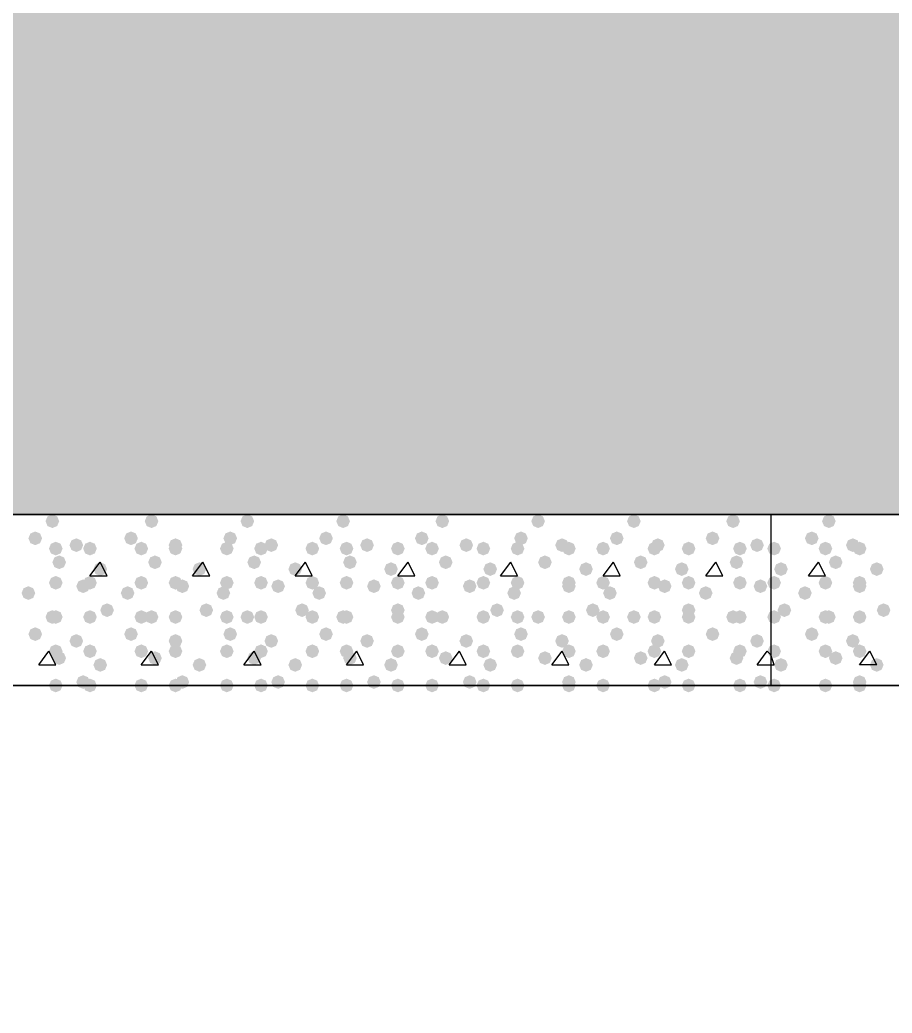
# Model space of a CAD drawing. Header units: millimetres. Extents: x 0 to 420, y 0 to 297.
# Drawn here: x 79.57 to 90.36, y 144.07 to 156.36 of the extents above; entities that cross this region are included whole.
import ezdxf

# ---------------------------------------------------------------- set-up
doc = ezdxf.new("R2010")
doc.units = ezdxf.units.MM
doc.layers.get('0').update_dxf_attribs({"linetype": 'CONTINUOUS'})

msp = doc.modelspace()

# ---------------------------------------------------------------- hatches: boundary and pattern name
at = {"true_color": 0x000008}
h = msp.add_hatch(color=0, dxfattribs=at)
h.paths.add_polyline_path([(379.518333, 162.263667), (33.401, 162.263667), (379.518333, 150.241)], flags=0)
h.paths.add_polyline_path([(33.401, 162.263667), (379.518333, 150.241), (33.401, 150.241)], flags=0)
for points in [[(80.052333, 150.156333), (80.027463, 150.096537), (79.967667, 150.071667), (79.907871, 150.096537), (79.883, 150.156333), (79.907871, 150.216129), (79.967667, 150.241), (80.027462, 150.216129)], [(81.28, 150.156333), (81.255129, 150.096537), (81.195333, 150.071667), (81.135538, 150.096537), (81.110667, 150.156333), (81.135537, 150.216129), (81.195333, 150.241), (81.255129, 150.216129)], [(82.465333, 150.156333), (82.440463, 150.096537), (82.380667, 150.071667), (82.320871, 150.096537), (82.296, 150.156333), (82.320871, 150.216129), (82.380667, 150.241), (82.440462, 150.216129)], [(83.650667, 150.156333), (83.625796, 150.096537), (83.566, 150.071667), (83.506204, 150.096537), (83.481333, 150.156333), (83.506204, 150.216129), (83.566, 150.241), (83.625796, 150.216129)], [(84.878333, 150.156333), (84.853463, 150.096537), (84.793667, 150.071667), (84.733871, 150.096537), (84.709, 150.156333), (84.733871, 150.216129), (84.793667, 150.241), (84.853462, 150.216129)], [(86.063667, 150.156333), (86.038796, 150.096537), (85.979, 150.071667), (85.919204, 150.096537), (85.894333, 150.156333), (85.919204, 150.216129), (85.979, 150.241), (86.038796, 150.216129)], [(87.249, 150.156333), (87.224129, 150.096537), (87.164333, 150.071667), (87.104538, 150.096537), (87.079667, 150.156333), (87.104537, 150.216129), (87.164333, 150.241), (87.224129, 150.216129)], [(88.476667, 150.156333), (88.451796, 150.096537), (88.392, 150.071667), (88.332204, 150.096537), (88.307333, 150.156333), (88.332204, 150.216129), (88.392, 150.241), (88.451796, 150.216129)], [(79.840667, 149.944667), (79.815796, 149.884871), (79.756, 149.86), (79.696204, 149.884871), (79.671333, 149.944667), (79.696204, 150.004462), (79.756, 150.029333), (79.815796, 150.004463)], [(81.026, 149.944667), (81.001129, 149.884871), (80.941333, 149.86), (80.881537, 149.884871), (80.856667, 149.944667), (80.881537, 150.004462), (80.941333, 150.029333), (81.001129, 150.004463)], [(82.253667, 149.944667), (82.228796, 149.884871), (82.169, 149.86), (82.109204, 149.884871), (82.084333, 149.944667), (82.109204, 150.004462), (82.169, 150.029333), (82.228796, 150.004463)], [(83.439, 149.944667), (83.414129, 149.884871), (83.354333, 149.86), (83.294538, 149.884871), (83.269667, 149.944667), (83.294537, 150.004462), (83.354333, 150.029333), (83.414129, 150.004463)], [(84.624333, 149.944667), (84.599462, 149.884871), (84.539667, 149.86), (84.479871, 149.884871), (84.455, 149.944667), (84.479871, 150.004462), (84.539667, 150.029333), (84.599462, 150.004463)], [(85.852, 149.944667), (85.827129, 149.884871), (85.767333, 149.86), (85.707538, 149.884871), (85.682667, 149.944667), (85.707537, 150.004462), (85.767333, 150.029333), (85.827129, 150.004463)], [(87.037333, 149.944667), (87.012463, 149.884871), (86.952667, 149.86), (86.892871, 149.884871), (86.868, 149.944667), (86.892871, 150.004462), (86.952667, 150.029333), (87.012462, 150.004463)], [(88.222667, 149.944667), (88.197796, 149.884871), (88.138, 149.86), (88.078204, 149.884871), (88.053333, 149.944667), (88.078204, 150.004462), (88.138, 150.029333), (88.197796, 150.004463)], [(80.348667, 149.86), (80.323796, 149.800204), (80.264, 149.775333), (80.204204, 149.800204), (80.179333, 149.86), (80.204204, 149.919796), (80.264, 149.944667), (80.323796, 149.919796)], [(81.576333, 149.86), (81.551463, 149.800204), (81.491667, 149.775333), (81.431871, 149.800204), (81.407, 149.86), (81.431871, 149.919796), (81.491667, 149.944667), (81.551462, 149.919796)], [(82.761667, 149.86), (82.736796, 149.800204), (82.677, 149.775333), (82.617204, 149.800204), (82.592333, 149.86), (82.617204, 149.919796), (82.677, 149.944667), (82.736796, 149.919796)], [(83.947, 149.86), (83.922129, 149.800204), (83.862333, 149.775333), (83.802538, 149.800204), (83.777667, 149.86), (83.802537, 149.919796), (83.862333, 149.944667), (83.922129, 149.919796)], [(85.174667, 149.86), (85.149796, 149.800204), (85.09, 149.775333), (85.030204, 149.800204), (85.005333, 149.86), (85.030204, 149.919796), (85.09, 149.944667), (85.149796, 149.919796)], [(86.36, 149.86), (86.335129, 149.800204), (86.275333, 149.775333), (86.215538, 149.800204), (86.190667, 149.86), (86.215537, 149.919796), (86.275333, 149.944667), (86.335129, 149.919796)], [(87.545333, 149.86), (87.520463, 149.800204), (87.460667, 149.775333), (87.400871, 149.800204), (87.376, 149.86), (87.400871, 149.919796), (87.460667, 149.944667), (87.520462, 149.919796)], [(88.773, 149.86), (88.748129, 149.800204), (88.688333, 149.775333), (88.628537, 149.800204), (88.603667, 149.86), (88.628537, 149.919796), (88.688333, 149.944667), (88.748129, 149.919796)], [(80.094667, 149.817667), (80.069796, 149.757871), (80.01, 149.733), (79.950204, 149.757871), (79.925333, 149.817667), (79.950204, 149.877462), (80.01, 149.902333), (80.069796, 149.877463)], [(80.518, 149.817667), (80.493129, 149.757871), (80.433333, 149.733), (80.373537, 149.757871), (80.348667, 149.817667), (80.373537, 149.877462), (80.433333, 149.902333), (80.493129, 149.877463)], [(81.153, 149.817667), (81.128129, 149.757871), (81.068333, 149.733), (81.008537, 149.757871), (80.983667, 149.817667), (81.008537, 149.877462), (81.068333, 149.902333), (81.128129, 149.877463)], [(81.576333, 149.817667), (81.551463, 149.757871), (81.491667, 149.733), (81.431871, 149.757871), (81.407, 149.817667), (81.431871, 149.877462), (81.491667, 149.902333), (81.551462, 149.877463)], [(82.211333, 149.817667), (82.186462, 149.757871), (82.126667, 149.733), (82.066871, 149.757871), (82.042, 149.817667), (82.066871, 149.877462), (82.126667, 149.902333), (82.186462, 149.877463)], [(82.634667, 149.817667), (82.609796, 149.757871), (82.55, 149.733), (82.490204, 149.757871), (82.465333, 149.817667), (82.490204, 149.877462), (82.55, 149.902333), (82.609796, 149.877463)], [(83.269667, 149.817667), (83.244796, 149.757871), (83.185, 149.733), (83.125204, 149.757871), (83.100333, 149.817667), (83.125204, 149.877462), (83.185, 149.902333), (83.244796, 149.877463)], [(83.693, 149.817667), (83.668129, 149.757871), (83.608333, 149.733), (83.548537, 149.757871), (83.523667, 149.817667), (83.548537, 149.877462), (83.608333, 149.902333), (83.668129, 149.877463)], [(84.328, 149.817667), (84.303129, 149.757871), (84.243333, 149.733), (84.183538, 149.757871), (84.158667, 149.817667), (84.183537, 149.877462), (84.243333, 149.902333), (84.303129, 149.877463)], [(84.751333, 149.817667), (84.726462, 149.757871), (84.666667, 149.733), (84.606871, 149.757871), (84.582, 149.817667), (84.606871, 149.877462), (84.666667, 149.902333), (84.726462, 149.877463)], [(85.386333, 149.817667), (85.361463, 149.757871), (85.301667, 149.733), (85.241871, 149.757871), (85.217, 149.817667), (85.241871, 149.877462), (85.301667, 149.902333), (85.361462, 149.877463)], [(85.809667, 149.817667), (85.784796, 149.757871), (85.725, 149.733), (85.665204, 149.757871), (85.640333, 149.817667), (85.665204, 149.877462), (85.725, 149.902333), (85.784796, 149.877463)], [(86.444667, 149.817667), (86.419796, 149.757871), (86.36, 149.733), (86.300204, 149.757871), (86.275333, 149.817667), (86.300204, 149.877462), (86.36, 149.902333), (86.419796, 149.877463)], [(86.868, 149.817667), (86.843129, 149.757871), (86.783333, 149.733), (86.723537, 149.757871), (86.698667, 149.817667), (86.723537, 149.877462), (86.783333, 149.902333), (86.843129, 149.877463)], [(87.503, 149.817667), (87.478129, 149.757871), (87.418333, 149.733), (87.358537, 149.757871), (87.333667, 149.817667), (87.358537, 149.877462), (87.418333, 149.902333), (87.478129, 149.877463)], [(87.926333, 149.817667), (87.901462, 149.757871), (87.841667, 149.733), (87.781871, 149.757871), (87.757, 149.817667), (87.781871, 149.877462), (87.841667, 149.902333), (87.901462, 149.877463)], [(88.561333, 149.817667), (88.536462, 149.757871), (88.476667, 149.733), (88.416871, 149.757871), (88.392, 149.817667), (88.416871, 149.877462), (88.476667, 149.902333), (88.536462, 149.877463)], [(80.137, 149.648333), (80.112129, 149.588537), (80.052333, 149.563667), (79.992538, 149.588537), (79.967667, 149.648333), (79.992537, 149.708129), (80.052333, 149.733), (80.112129, 149.708129)], [(81.322333, 149.648333), (81.297463, 149.588537), (81.237667, 149.563667), (81.177871, 149.588537), (81.153, 149.648333), (81.177871, 149.708129), (81.237667, 149.733), (81.297462, 149.708129)], [(82.55, 149.648333), (82.525129, 149.588537), (82.465333, 149.563667), (82.405538, 149.588537), (82.380667, 149.648333), (82.405537, 149.708129), (82.465333, 149.733), (82.525129, 149.708129)], [(83.735333, 149.648333), (83.710463, 149.588537), (83.650667, 149.563667), (83.590871, 149.588537), (83.566, 149.648333), (83.590871, 149.708129), (83.650667, 149.733), (83.710462, 149.708129)], [(84.920667, 149.648333), (84.895796, 149.588537), (84.836, 149.563667), (84.776204, 149.588537), (84.751333, 149.648333), (84.776204, 149.708129), (84.836, 149.733), (84.895796, 149.708129)], [(86.148333, 149.648333), (86.123463, 149.588537), (86.063667, 149.563667), (86.003871, 149.588537), (85.979, 149.648333), (86.003871, 149.708129), (86.063667, 149.733), (86.123462, 149.708129)], [(87.333667, 149.648333), (87.308796, 149.588537), (87.249, 149.563667), (87.189204, 149.588537), (87.164333, 149.648333), (87.189204, 149.708129), (87.249, 149.733), (87.308796, 149.708129)], [(88.519, 149.648333), (88.494129, 149.588537), (88.434333, 149.563667), (88.374538, 149.588537), (88.349667, 149.648333), (88.374537, 149.708129), (88.434333, 149.733), (88.494129, 149.708129)], [(80.645, 149.563667), (80.620129, 149.503871), (80.560333, 149.479), (80.500538, 149.503871), (80.475667, 149.563667), (80.500537, 149.623462), (80.560333, 149.648333), (80.620129, 149.623463)], [(81.872667, 149.563667), (81.847796, 149.503871), (81.788, 149.479), (81.728204, 149.503871), (81.703333, 149.563667), (81.728204, 149.623462), (81.788, 149.648333), (81.847796, 149.623463)], [(83.058, 149.563667), (83.033129, 149.503871), (82.973333, 149.479), (82.913537, 149.503871), (82.888667, 149.563667), (82.913537, 149.623462), (82.973333, 149.648333), (83.033129, 149.623463)], [(84.243333, 149.563667), (84.218463, 149.503871), (84.158667, 149.479), (84.098871, 149.503871), (84.074, 149.563667), (84.098871, 149.623462), (84.158667, 149.648333), (84.218462, 149.623463)], [(85.471, 149.563667), (85.446129, 149.503871), (85.386333, 149.479), (85.326537, 149.503871), (85.301667, 149.563667), (85.326537, 149.623462), (85.386333, 149.648333), (85.446129, 149.623463)], [(86.656333, 149.563667), (86.631462, 149.503871), (86.571667, 149.479), (86.511871, 149.503871), (86.487, 149.563667), (86.511871, 149.623462), (86.571667, 149.648333), (86.631462, 149.623463)], [(87.841667, 149.563667), (87.816796, 149.503871), (87.757, 149.479), (87.697204, 149.503871), (87.672333, 149.563667), (87.697204, 149.623462), (87.757, 149.648333), (87.816796, 149.623463)], [(80.094667, 149.394333), (80.069796, 149.334537), (80.01, 149.309667), (79.950204, 149.334537), (79.925333, 149.394333), (79.950204, 149.454129), (80.01, 149.479), (80.069796, 149.454129)], [(80.433333, 149.352), (80.408463, 149.292204), (80.348667, 149.267333), (80.288871, 149.292204), (80.264, 149.352), (80.288871, 149.411796), (80.348667, 149.436667), (80.408462, 149.411796)], [(80.518, 149.394333), (80.493129, 149.334537), (80.433333, 149.309667), (80.373537, 149.334537), (80.348667, 149.394333), (80.373537, 149.454129), (80.433333, 149.479), (80.493129, 149.454129)], [(81.153, 149.394333), (81.128129, 149.334537), (81.068333, 149.309667), (81.008537, 149.334537), (80.983667, 149.394333), (81.008537, 149.454129), (81.068333, 149.479), (81.128129, 149.454129)], [(81.576333, 149.394333), (81.551463, 149.334537), (81.491667, 149.309667), (81.431871, 149.334537), (81.407, 149.394333), (81.431871, 149.454129), (81.491667, 149.479), (81.551462, 149.454129)], [(81.661, 149.352), (81.636129, 149.292204), (81.576333, 149.267333), (81.516537, 149.292204), (81.491667, 149.352), (81.516537, 149.411796), (81.576333, 149.436667), (81.636129, 149.411796)], [(82.211333, 149.394333), (82.186462, 149.334537), (82.126667, 149.309667), (82.066871, 149.334537), (82.042, 149.394333), (82.066871, 149.454129), (82.126667, 149.479), (82.186462, 149.454129)], [(82.634667, 149.394333), (82.609796, 149.334537), (82.55, 149.309667), (82.490204, 149.334537), (82.465333, 149.394333), (82.490204, 149.454129), (82.55, 149.479), (82.609796, 149.454129)], [(82.846333, 149.352), (82.821462, 149.292204), (82.761667, 149.267333), (82.701871, 149.292204), (82.677, 149.352), (82.701871, 149.411796), (82.761667, 149.436667), (82.821462, 149.411796)], [(83.269667, 149.394333), (83.244796, 149.334537), (83.185, 149.309667), (83.125204, 149.334537), (83.100333, 149.394333), (83.125204, 149.454129), (83.185, 149.479), (83.244796, 149.454129)], [(83.693, 149.394333), (83.668129, 149.334537), (83.608333, 149.309667), (83.548537, 149.334537), (83.523667, 149.394333), (83.548537, 149.454129), (83.608333, 149.479), (83.668129, 149.454129)], [(84.031667, 149.352), (84.006796, 149.292204), (83.947, 149.267333), (83.887204, 149.292204), (83.862333, 149.352), (83.887204, 149.411796), (83.947, 149.436667), (84.006796, 149.411796)], [(84.328, 149.394333), (84.303129, 149.334537), (84.243333, 149.309667), (84.183538, 149.334537), (84.158667, 149.394333), (84.183537, 149.454129), (84.243333, 149.479), (84.303129, 149.454129)], [(84.751333, 149.394333), (84.726462, 149.334537), (84.666667, 149.309667), (84.606871, 149.334537), (84.582, 149.394333), (84.606871, 149.454129), (84.666667, 149.479), (84.726462, 149.454129)], [(85.217, 149.352), (85.192129, 149.292204), (85.132333, 149.267333), (85.072538, 149.292204), (85.047667, 149.352), (85.072537, 149.411796), (85.132333, 149.436667), (85.192129, 149.411796)], [(85.386333, 149.394333), (85.361463, 149.334537), (85.301667, 149.309667), (85.241871, 149.334537), (85.217, 149.394333), (85.241871, 149.454129), (85.301667, 149.479), (85.361462, 149.454129)], [(85.809667, 149.394333), (85.784796, 149.334537), (85.725, 149.309667), (85.665204, 149.334537), (85.640333, 149.394333), (85.665204, 149.454129), (85.725, 149.479), (85.784796, 149.454129)], [(86.444667, 149.394333), (86.419796, 149.334537), (86.36, 149.309667), (86.300204, 149.334537), (86.275333, 149.394333), (86.300204, 149.454129), (86.36, 149.479), (86.419796, 149.454129)], [(86.444667, 149.352), (86.419796, 149.292204), (86.36, 149.267333), (86.300204, 149.292204), (86.275333, 149.352), (86.300204, 149.411796), (86.36, 149.436667), (86.419796, 149.411796)], [(86.868, 149.394333), (86.843129, 149.334537), (86.783333, 149.309667), (86.723537, 149.334537), (86.698667, 149.394333), (86.723537, 149.454129), (86.783333, 149.479), (86.843129, 149.454129)], [(87.503, 149.394333), (87.478129, 149.334537), (87.418333, 149.309667), (87.358537, 149.334537), (87.333667, 149.394333), (87.358537, 149.454129), (87.418333, 149.479), (87.478129, 149.454129)], [(87.63, 149.352), (87.605129, 149.292204), (87.545333, 149.267333), (87.485538, 149.292204), (87.460667, 149.352), (87.485537, 149.411796), (87.545333, 149.436667), (87.605129, 149.411796)], [(87.926333, 149.394333), (87.901462, 149.334537), (87.841667, 149.309667), (87.781871, 149.334537), (87.757, 149.394333), (87.781871, 149.454129), (87.841667, 149.479), (87.901462, 149.454129)], [(88.561333, 149.394333), (88.536462, 149.334537), (88.476667, 149.309667), (88.416871, 149.334537), (88.392, 149.394333), (88.416871, 149.454129), (88.476667, 149.479), (88.536462, 149.454129)], [(88.815333, 149.352), (88.790463, 149.292204), (88.730667, 149.267333), (88.670871, 149.292204), (88.646, 149.352), (88.670871, 149.411796), (88.730667, 149.436667), (88.790462, 149.411796)], [(79.756, 149.267333), (79.731129, 149.207537), (79.671333, 149.182667), (79.611537, 149.207537), (79.586667, 149.267333), (79.611537, 149.327129), (79.671333, 149.352), (79.731129, 149.327129)], [(80.983667, 149.267333), (80.958796, 149.207537), (80.899, 149.182667), (80.839204, 149.207537), (80.814333, 149.267333), (80.839204, 149.327129), (80.899, 149.352), (80.958796, 149.327129)], [(82.169, 149.267333), (82.144129, 149.207537), (82.084333, 149.182667), (82.024538, 149.207537), (81.999667, 149.267333), (82.024537, 149.327129), (82.084333, 149.352), (82.144129, 149.327129)], [(83.354333, 149.267333), (83.329462, 149.207537), (83.269667, 149.182667), (83.209871, 149.207537), (83.185, 149.267333), (83.209871, 149.327129), (83.269667, 149.352), (83.329462, 149.327129)], [(84.582, 149.267333), (84.557129, 149.207537), (84.497333, 149.182667), (84.437538, 149.207537), (84.412667, 149.267333), (84.437537, 149.327129), (84.497333, 149.352), (84.557129, 149.327129)], [(85.767333, 149.267333), (85.742463, 149.207537), (85.682667, 149.182667), (85.622871, 149.207537), (85.598, 149.267333), (85.622871, 149.327129), (85.682667, 149.352), (85.742462, 149.327129)], [(86.952667, 149.267333), (86.927796, 149.207537), (86.868, 149.182667), (86.808204, 149.207537), (86.783333, 149.267333), (86.808204, 149.327129), (86.868, 149.352), (86.927796, 149.327129)], [(88.138, 149.267333), (88.113129, 149.207537), (88.053333, 149.182667), (87.993537, 149.207537), (87.968667, 149.267333), (87.993537, 149.327129), (88.053333, 149.352), (88.113129, 149.327129)], [(80.052333, 148.971), (80.027463, 148.911204), (79.967667, 148.886333), (79.907871, 148.911204), (79.883, 148.971), (79.907871, 149.030796), (79.967667, 149.055667), (80.027462, 149.030796)], [(80.094667, 148.971), (80.069796, 148.911204), (80.01, 148.886333), (79.950204, 148.911204), (79.925333, 148.971), (79.950204, 149.030796), (80.01, 149.055667), (80.069796, 149.030796)], [(80.518, 148.971), (80.493129, 148.911204), (80.433333, 148.886333), (80.373537, 148.911204), (80.348667, 148.971), (80.373537, 149.030796), (80.433333, 149.055667), (80.493129, 149.030796)], [(80.729667, 149.055667), (80.704796, 148.995871), (80.645, 148.971), (80.585204, 148.995871), (80.560333, 149.055667), (80.585204, 149.115462), (80.645, 149.140333), (80.704796, 149.115463)], [(81.153, 148.971), (81.128129, 148.911204), (81.068333, 148.886333), (81.008537, 148.911204), (80.983667, 148.971), (81.008537, 149.030796), (81.068333, 149.055667), (81.128129, 149.030796)], [(81.28, 148.971), (81.255129, 148.911204), (81.195333, 148.886333), (81.135538, 148.911204), (81.110667, 148.971), (81.135537, 149.030796), (81.195333, 149.055667), (81.255129, 149.030796)], [(81.576333, 148.971), (81.551463, 148.911204), (81.491667, 148.886333), (81.431871, 148.911204), (81.407, 148.971), (81.431871, 149.030796), (81.491667, 149.055667), (81.551462, 149.030796)], [(81.957333, 149.055667), (81.932463, 148.995871), (81.872667, 148.971), (81.812871, 148.995871), (81.788, 149.055667), (81.812871, 149.115462), (81.872667, 149.140333), (81.932462, 149.115463)], [(82.211333, 148.971), (82.186462, 148.911204), (82.126667, 148.886333), (82.066871, 148.911204), (82.042, 148.971), (82.066871, 149.030796), (82.126667, 149.055667), (82.186462, 149.030796)], [(82.465333, 148.971), (82.440463, 148.911204), (82.380667, 148.886333), (82.320871, 148.911204), (82.296, 148.971), (82.320871, 149.030796), (82.380667, 149.055667), (82.440462, 149.030796)], [(82.634667, 148.971), (82.609796, 148.911204), (82.55, 148.886333), (82.490204, 148.911204), (82.465333, 148.971), (82.490204, 149.030796), (82.55, 149.055667), (82.609796, 149.030796)], [(83.142667, 149.055667), (83.117796, 148.995871), (83.058, 148.971), (82.998204, 148.995871), (82.973333, 149.055667), (82.998204, 149.115462), (83.058, 149.140333), (83.117796, 149.115463)], [(83.269667, 148.971), (83.244796, 148.911204), (83.185, 148.886333), (83.125204, 148.911204), (83.100333, 148.971), (83.125204, 149.030796), (83.185, 149.055667), (83.244796, 149.030796)], [(83.650667, 148.971), (83.625796, 148.911204), (83.566, 148.886333), (83.506204, 148.911204), (83.481333, 148.971), (83.506204, 149.030796), (83.566, 149.055667), (83.625796, 149.030796)], [(83.693, 148.971), (83.668129, 148.911204), (83.608333, 148.886333), (83.548537, 148.911204), (83.523667, 148.971), (83.548537, 149.030796), (83.608333, 149.055667), (83.668129, 149.030796)], [(84.328, 149.055667), (84.303129, 148.995871), (84.243333, 148.971), (84.183538, 148.995871), (84.158667, 149.055667), (84.183537, 149.115462), (84.243333, 149.140333), (84.303129, 149.115463)], [(84.328, 148.971), (84.303129, 148.911204), (84.243333, 148.886333), (84.183538, 148.911204), (84.158667, 148.971), (84.183537, 149.030796), (84.243333, 149.055667), (84.303129, 149.030796)], [(84.751333, 148.971), (84.726462, 148.911204), (84.666667, 148.886333), (84.606871, 148.911204), (84.582, 148.971), (84.606871, 149.030796), (84.666667, 149.055667), (84.726462, 149.030796)], [(84.878333, 148.971), (84.853463, 148.911204), (84.793667, 148.886333), (84.733871, 148.911204), (84.709, 148.971), (84.733871, 149.030796), (84.793667, 149.055667), (84.853462, 149.030796)], [(85.386333, 148.971), (85.361463, 148.911204), (85.301667, 148.886333), (85.241871, 148.911204), (85.217, 148.971), (85.241871, 149.030796), (85.301667, 149.055667), (85.361462, 149.030796)], [(85.555667, 149.055667), (85.530796, 148.995871), (85.471, 148.971), (85.411204, 148.995871), (85.386333, 149.055667), (85.411204, 149.115462), (85.471, 149.140333), (85.530796, 149.115463)], [(85.809667, 148.971), (85.784796, 148.911204), (85.725, 148.886333), (85.665204, 148.911204), (85.640333, 148.971), (85.665204, 149.030796), (85.725, 149.055667), (85.784796, 149.030796)], [(86.063667, 148.971), (86.038796, 148.911204), (85.979, 148.886333), (85.919204, 148.911204), (85.894333, 148.971), (85.919204, 149.030796), (85.979, 149.055667), (86.038796, 149.030796)], [(86.444667, 148.971), (86.419796, 148.911204), (86.36, 148.886333), (86.300204, 148.911204), (86.275333, 148.971), (86.300204, 149.030796), (86.36, 149.055667), (86.419796, 149.030796)], [(86.741, 149.055667), (86.716129, 148.995871), (86.656333, 148.971), (86.596537, 148.995871), (86.571667, 149.055667), (86.596537, 149.115462), (86.656333, 149.140333), (86.716129, 149.115463)], [(86.868, 148.971), (86.843129, 148.911204), (86.783333, 148.886333), (86.723537, 148.911204), (86.698667, 148.971), (86.723537, 149.030796), (86.783333, 149.055667), (86.843129, 149.030796)], [(87.249, 148.971), (87.224129, 148.911204), (87.164333, 148.886333), (87.104538, 148.911204), (87.079667, 148.971), (87.104537, 149.030796), (87.164333, 149.055667), (87.224129, 149.030796)], [(87.503, 148.971), (87.478129, 148.911204), (87.418333, 148.886333), (87.358537, 148.911204), (87.333667, 148.971), (87.358537, 149.030796), (87.418333, 149.055667), (87.478129, 149.030796)], [(87.926333, 149.055667), (87.901462, 148.995871), (87.841667, 148.971), (87.781871, 148.995871), (87.757, 149.055667), (87.781871, 149.115462), (87.841667, 149.140333), (87.901462, 149.115463)], [(87.926333, 148.971), (87.901462, 148.911204), (87.841667, 148.886333), (87.781871, 148.911204), (87.757, 148.971), (87.781871, 149.030796), (87.841667, 149.055667), (87.901462, 149.030796)], [(88.476667, 148.971), (88.451796, 148.911204), (88.392, 148.886333), (88.332204, 148.911204), (88.307333, 148.971), (88.332204, 149.030796), (88.392, 149.055667), (88.451796, 149.030796)], [(88.561333, 148.971), (88.536462, 148.911204), (88.476667, 148.886333), (88.416871, 148.911204), (88.392, 148.971), (88.416871, 149.030796), (88.476667, 149.055667), (88.536462, 149.030796)], [(79.840667, 148.759333), (79.815796, 148.699537), (79.756, 148.674667), (79.696204, 148.699537), (79.671333, 148.759333), (79.696204, 148.819129), (79.756, 148.844), (79.815796, 148.819129)], [(81.026, 148.759333), (81.001129, 148.699537), (80.941333, 148.674667), (80.881537, 148.699537), (80.856667, 148.759333), (80.881537, 148.819129), (80.941333, 148.844), (81.001129, 148.819129)], [(82.253667, 148.759333), (82.228796, 148.699537), (82.169, 148.674667), (82.109204, 148.699537), (82.084333, 148.759333), (82.109204, 148.819129), (82.169, 148.844), (82.228796, 148.819129)], [(83.439, 148.759333), (83.414129, 148.699537), (83.354333, 148.674667), (83.294538, 148.699537), (83.269667, 148.759333), (83.294537, 148.819129), (83.354333, 148.844), (83.414129, 148.819129)], [(84.624333, 148.759333), (84.599462, 148.699537), (84.539667, 148.674667), (84.479871, 148.699537), (84.455, 148.759333), (84.479871, 148.819129), (84.539667, 148.844), (84.599462, 148.819129)], [(85.852, 148.759333), (85.827129, 148.699537), (85.767333, 148.674667), (85.707538, 148.699537), (85.682667, 148.759333), (85.707537, 148.819129), (85.767333, 148.844), (85.827129, 148.819129)], [(87.037333, 148.759333), (87.012463, 148.699537), (86.952667, 148.674667), (86.892871, 148.699537), (86.868, 148.759333), (86.892871, 148.819129), (86.952667, 148.844), (87.012462, 148.819129)], [(88.222667, 148.759333), (88.197796, 148.699537), (88.138, 148.674667), (88.078204, 148.699537), (88.053333, 148.759333), (88.078204, 148.819129), (88.138, 148.844), (88.197796, 148.819129)], [(80.348667, 148.674667), (80.323796, 148.614871), (80.264, 148.59), (80.204204, 148.614871), (80.179333, 148.674667), (80.204204, 148.734462), (80.264, 148.759333), (80.323796, 148.734463)], [(81.576333, 148.674667), (81.551463, 148.614871), (81.491667, 148.59), (81.431871, 148.614871), (81.407, 148.674667), (81.431871, 148.734462), (81.491667, 148.759333), (81.551462, 148.734463)], [(82.761667, 148.674667), (82.736796, 148.614871), (82.677, 148.59), (82.617204, 148.614871), (82.592333, 148.674667), (82.617204, 148.734462), (82.677, 148.759333), (82.736796, 148.734463)], [(83.947, 148.674667), (83.922129, 148.614871), (83.862333, 148.59), (83.802538, 148.614871), (83.777667, 148.674667), (83.802537, 148.734462), (83.862333, 148.759333), (83.922129, 148.734463)], [(85.174667, 148.674667), (85.149796, 148.614871), (85.09, 148.59), (85.030204, 148.614871), (85.005333, 148.674667), (85.030204, 148.734462), (85.09, 148.759333), (85.149796, 148.734463)], [(86.36, 148.674667), (86.335129, 148.614871), (86.275333, 148.59), (86.215538, 148.614871), (86.190667, 148.674667), (86.215537, 148.734462), (86.275333, 148.759333), (86.335129, 148.734463)], [(87.545333, 148.674667), (87.520463, 148.614871), (87.460667, 148.59), (87.400871, 148.614871), (87.376, 148.674667), (87.400871, 148.734462), (87.460667, 148.759333), (87.520462, 148.734463)], [(88.773, 148.674667), (88.748129, 148.614871), (88.688333, 148.59), (88.628537, 148.614871), (88.603667, 148.674667), (88.628537, 148.734462), (88.688333, 148.759333), (88.748129, 148.734463)], [(80.094667, 148.547667), (80.069796, 148.487871), (80.01, 148.463), (79.950204, 148.487871), (79.925333, 148.547667), (79.950204, 148.607462), (80.01, 148.632333), (80.069796, 148.607463)], [(80.518, 148.547667), (80.493129, 148.487871), (80.433333, 148.463), (80.373537, 148.487871), (80.348667, 148.547667), (80.373537, 148.607462), (80.433333, 148.632333), (80.493129, 148.607463)], [(81.153, 148.547667), (81.128129, 148.487871), (81.068333, 148.463), (81.008537, 148.487871), (80.983667, 148.547667), (81.008537, 148.607462), (81.068333, 148.632333), (81.128129, 148.607463)], [(81.576333, 148.547667), (81.551463, 148.487871), (81.491667, 148.463), (81.431871, 148.487871), (81.407, 148.547667), (81.431871, 148.607462), (81.491667, 148.632333), (81.551462, 148.607463)], [(82.211333, 148.547667), (82.186462, 148.487871), (82.126667, 148.463), (82.066871, 148.487871), (82.042, 148.547667), (82.066871, 148.607462), (82.126667, 148.632333), (82.186462, 148.607463)], [(82.634667, 148.547667), (82.609796, 148.487871), (82.55, 148.463), (82.490204, 148.487871), (82.465333, 148.547667), (82.490204, 148.607462), (82.55, 148.632333), (82.609796, 148.607463)], [(83.269667, 148.547667), (83.244796, 148.487871), (83.185, 148.463), (83.125204, 148.487871), (83.100333, 148.547667), (83.125204, 148.607462), (83.185, 148.632333), (83.244796, 148.607463)], [(83.693, 148.547667), (83.668129, 148.487871), (83.608333, 148.463), (83.548537, 148.487871), (83.523667, 148.547667), (83.548537, 148.607462), (83.608333, 148.632333), (83.668129, 148.607463)], [(84.328, 148.547667), (84.303129, 148.487871), (84.243333, 148.463), (84.183538, 148.487871), (84.158667, 148.547667), (84.183537, 148.607462), (84.243333, 148.632333), (84.303129, 148.607463)], [(84.751333, 148.547667), (84.726462, 148.487871), (84.666667, 148.463), (84.606871, 148.487871), (84.582, 148.547667), (84.606871, 148.607462), (84.666667, 148.632333), (84.726462, 148.607463)], [(85.386333, 148.547667), (85.361463, 148.487871), (85.301667, 148.463), (85.241871, 148.487871), (85.217, 148.547667), (85.241871, 148.607462), (85.301667, 148.632333), (85.361462, 148.607463)], [(85.809667, 148.547667), (85.784796, 148.487871), (85.725, 148.463), (85.665204, 148.487871), (85.640333, 148.547667), (85.665204, 148.607462), (85.725, 148.632333), (85.784796, 148.607463)], [(86.444667, 148.547667), (86.419796, 148.487871), (86.36, 148.463), (86.300204, 148.487871), (86.275333, 148.547667), (86.300204, 148.607462), (86.36, 148.632333), (86.419796, 148.607463)], [(86.868, 148.547667), (86.843129, 148.487871), (86.783333, 148.463), (86.723537, 148.487871), (86.698667, 148.547667), (86.723537, 148.607462), (86.783333, 148.632333), (86.843129, 148.607463)], [(87.503, 148.547667), (87.478129, 148.487871), (87.418333, 148.463), (87.358537, 148.487871), (87.333667, 148.547667), (87.358537, 148.607462), (87.418333, 148.632333), (87.478129, 148.607463)], [(87.926333, 148.547667), (87.901462, 148.487871), (87.841667, 148.463), (87.781871, 148.487871), (87.757, 148.547667), (87.781871, 148.607462), (87.841667, 148.632333), (87.901462, 148.607463)], [(88.561333, 148.547667), (88.536462, 148.487871), (88.476667, 148.463), (88.416871, 148.487871), (88.392, 148.547667), (88.416871, 148.607462), (88.476667, 148.632333), (88.536462, 148.607463)], [(80.137, 148.463), (80.112129, 148.403204), (80.052333, 148.378333), (79.992538, 148.403204), (79.967667, 148.463), (79.992537, 148.522796), (80.052333, 148.547667), (80.112129, 148.522796)], [(80.645, 148.378333), (80.620129, 148.318537), (80.560333, 148.293667), (80.500538, 148.318537), (80.475667, 148.378333), (80.500537, 148.438129), (80.560333, 148.463), (80.620129, 148.438129)], [(81.322333, 148.463), (81.297463, 148.403204), (81.237667, 148.378333), (81.177871, 148.403204), (81.153, 148.463), (81.177871, 148.522796), (81.237667, 148.547667), (81.297462, 148.522796)], [(81.872667, 148.378333), (81.847796, 148.318537), (81.788, 148.293667), (81.728204, 148.318537), (81.703333, 148.378333), (81.728204, 148.438129), (81.788, 148.463), (81.847796, 148.438129)], [(82.55, 148.463), (82.525129, 148.403204), (82.465333, 148.378333), (82.405538, 148.403204), (82.380667, 148.463), (82.405537, 148.522796), (82.465333, 148.547667), (82.525129, 148.522796)], [(83.058, 148.378333), (83.033129, 148.318537), (82.973333, 148.293667), (82.913537, 148.318537), (82.888667, 148.378333), (82.913537, 148.438129), (82.973333, 148.463), (83.033129, 148.438129)], [(83.735333, 148.463), (83.710463, 148.403204), (83.650667, 148.378333), (83.590871, 148.403204), (83.566, 148.463), (83.590871, 148.522796), (83.650667, 148.547667), (83.710462, 148.522796)], [(84.243333, 148.378333), (84.218463, 148.318537), (84.158667, 148.293667), (84.098871, 148.318537), (84.074, 148.378333), (84.098871, 148.438129), (84.158667, 148.463), (84.218462, 148.438129)], [(84.920667, 148.463), (84.895796, 148.403204), (84.836, 148.378333), (84.776204, 148.403204), (84.751333, 148.463), (84.776204, 148.522796), (84.836, 148.547667), (84.895796, 148.522796)], [(85.471, 148.378333), (85.446129, 148.318537), (85.386333, 148.293667), (85.326537, 148.318537), (85.301667, 148.378333), (85.326537, 148.438129), (85.386333, 148.463), (85.446129, 148.438129)], [(86.148333, 148.463), (86.123463, 148.403204), (86.063667, 148.378333), (86.003871, 148.403204), (85.979, 148.463), (86.003871, 148.522796), (86.063667, 148.547667), (86.123462, 148.522796)], [(86.656333, 148.378333), (86.631462, 148.318537), (86.571667, 148.293667), (86.511871, 148.318537), (86.487, 148.378333), (86.511871, 148.438129), (86.571667, 148.463), (86.631462, 148.438129)], [(87.333667, 148.463), (87.308796, 148.403204), (87.249, 148.378333), (87.189204, 148.403204), (87.164333, 148.463), (87.189204, 148.522796), (87.249, 148.547667), (87.308796, 148.522796)], [(87.841667, 148.378333), (87.816796, 148.318537), (87.757, 148.293667), (87.697204, 148.318537), (87.672333, 148.378333), (87.697204, 148.438129), (87.757, 148.463), (87.816796, 148.438129)], [(88.519, 148.463), (88.494129, 148.403204), (88.434333, 148.378333), (88.374538, 148.403204), (88.349667, 148.463), (88.374537, 148.522796), (88.434333, 148.547667), (88.494129, 148.522796)], [(80.094667, 148.124333), (80.069796, 148.064537), (80.01, 148.039667), (79.950204, 148.064537), (79.925333, 148.124333), (79.950204, 148.184129), (80.01, 148.209), (80.069796, 148.184129)], [(80.433333, 148.166667), (80.408463, 148.106871), (80.348667, 148.082), (80.288871, 148.106871), (80.264, 148.166667), (80.288871, 148.226462), (80.348667, 148.251333), (80.408462, 148.226463)], [(80.518, 148.124333), (80.493129, 148.064537), (80.433333, 148.039667), (80.373537, 148.064537), (80.348667, 148.124333), (80.373537, 148.184129), (80.433333, 148.209), (80.493129, 148.184129)], [(81.153, 148.124333), (81.128129, 148.064537), (81.068333, 148.039667), (81.008537, 148.064537), (80.983667, 148.124333), (81.008537, 148.184129), (81.068333, 148.209), (81.128129, 148.184129)], [(81.576333, 148.124333), (81.551463, 148.064537), (81.491667, 148.039667), (81.431871, 148.064537), (81.407, 148.124333), (81.431871, 148.184129), (81.491667, 148.209), (81.551462, 148.184129)], [(81.661, 148.166667), (81.636129, 148.106871), (81.576333, 148.082), (81.516537, 148.106871), (81.491667, 148.166667), (81.516537, 148.226462), (81.576333, 148.251333), (81.636129, 148.226463)], [(82.211333, 148.124333), (82.186462, 148.064537), (82.126667, 148.039667), (82.066871, 148.064537), (82.042, 148.124333), (82.066871, 148.184129), (82.126667, 148.209), (82.186462, 148.184129)], [(82.634667, 148.124333), (82.609796, 148.064537), (82.55, 148.039667), (82.490204, 148.064537), (82.465333, 148.124333), (82.490204, 148.184129), (82.55, 148.209), (82.609796, 148.184129)], [(82.846333, 148.166667), (82.821462, 148.106871), (82.761667, 148.082), (82.701871, 148.106871), (82.677, 148.166667), (82.701871, 148.226462), (82.761667, 148.251333), (82.821462, 148.226463)], [(83.269667, 148.124333), (83.244796, 148.064537), (83.185, 148.039667), (83.125204, 148.064537), (83.100333, 148.124333), (83.125204, 148.184129), (83.185, 148.209), (83.244796, 148.184129)], [(83.693, 148.124333), (83.668129, 148.064537), (83.608333, 148.039667), (83.548537, 148.064537), (83.523667, 148.124333), (83.548537, 148.184129), (83.608333, 148.209), (83.668129, 148.184129)], [(84.031667, 148.166667), (84.006796, 148.106871), (83.947, 148.082), (83.887204, 148.106871), (83.862333, 148.166667), (83.887204, 148.226462), (83.947, 148.251333), (84.006796, 148.226463)], [(84.328, 148.124333), (84.303129, 148.064537), (84.243333, 148.039667), (84.183538, 148.064537), (84.158667, 148.124333), (84.183537, 148.184129), (84.243333, 148.209), (84.303129, 148.184129)], [(84.751333, 148.124333), (84.726462, 148.064537), (84.666667, 148.039667), (84.606871, 148.064537), (84.582, 148.124333), (84.606871, 148.184129), (84.666667, 148.209), (84.726462, 148.184129)], [(85.217, 148.166667), (85.192129, 148.106871), (85.132333, 148.082), (85.072538, 148.106871), (85.047667, 148.166667), (85.072537, 148.226462), (85.132333, 148.251333), (85.192129, 148.226463)], [(85.386333, 148.124333), (85.361463, 148.064537), (85.301667, 148.039667), (85.241871, 148.064537), (85.217, 148.124333), (85.241871, 148.184129), (85.301667, 148.209), (85.361462, 148.184129)], [(85.809667, 148.124333), (85.784796, 148.064537), (85.725, 148.039667), (85.665204, 148.064537), (85.640333, 148.124333), (85.665204, 148.184129), (85.725, 148.209), (85.784796, 148.184129)], [(86.444667, 148.166667), (86.419796, 148.106871), (86.36, 148.082), (86.300204, 148.106871), (86.275333, 148.166667), (86.300204, 148.226462), (86.36, 148.251333), (86.419796, 148.226463)], [(86.444667, 148.124333), (86.419796, 148.064537), (86.36, 148.039667), (86.300204, 148.064537), (86.275333, 148.124333), (86.300204, 148.184129), (86.36, 148.209), (86.419796, 148.184129)], [(86.868, 148.124333), (86.843129, 148.064537), (86.783333, 148.039667), (86.723537, 148.064537), (86.698667, 148.124333), (86.723537, 148.184129), (86.783333, 148.209), (86.843129, 148.184129)], [(87.503, 148.124333), (87.478129, 148.064537), (87.418333, 148.039667), (87.358537, 148.064537), (87.333667, 148.124333), (87.358537, 148.184129), (87.418333, 148.209), (87.478129, 148.184129)], [(87.63, 148.166667), (87.605129, 148.106871), (87.545333, 148.082), (87.485538, 148.106871), (87.460667, 148.166667), (87.485537, 148.226462), (87.545333, 148.251333), (87.605129, 148.226463)], [(87.926333, 148.124333), (87.901462, 148.064537), (87.841667, 148.039667), (87.781871, 148.064537), (87.757, 148.124333), (87.781871, 148.184129), (87.841667, 148.209), (87.901462, 148.184129)], [(88.561333, 148.124333), (88.536462, 148.064537), (88.476667, 148.039667), (88.416871, 148.064537), (88.392, 148.124333), (88.416871, 148.184129), (88.476667, 148.209), (88.536462, 148.184129)], [(88.815333, 148.166667), (88.790463, 148.106871), (88.730667, 148.082), (88.670871, 148.106871), (88.646, 148.166667), (88.670871, 148.226462), (88.730667, 148.251333), (88.790462, 148.226463)]]:
    msp.add_hatch(color=0, dxfattribs=at).paths.add_polyline_path(points, flags=0)
at = {"true_color": 0x000007}
for points in [[(89.662, 150.156333), (89.637129, 150.096537), (89.577333, 150.071667), (89.517538, 150.096537), (89.492667, 150.156333), (89.517537, 150.216129), (89.577333, 150.241), (89.637129, 150.216129)], [(89.450333, 149.944667), (89.425463, 149.884871), (89.365667, 149.86), (89.305871, 149.884871), (89.281, 149.944667), (89.305871, 150.004462), (89.365667, 150.029333), (89.425462, 150.004463)], [(89.958333, 149.86), (89.933463, 149.800204), (89.873667, 149.775333), (89.813871, 149.800204), (89.789, 149.86), (89.813871, 149.919796), (89.873667, 149.944667), (89.933462, 149.919796)], [(88.984667, 149.817667), (88.959796, 149.757871), (88.9, 149.733), (88.840204, 149.757871), (88.815333, 149.817667), (88.840204, 149.877462), (88.9, 149.902333), (88.959796, 149.877463)], [(89.619667, 149.817667), (89.594796, 149.757871), (89.535, 149.733), (89.475204, 149.757871), (89.450333, 149.817667), (89.475204, 149.877462), (89.535, 149.902333), (89.594796, 149.877463)], [(90.043, 149.817667), (90.018129, 149.757871), (89.958333, 149.733), (89.898537, 149.757871), (89.873667, 149.817667), (89.898537, 149.877462), (89.958333, 149.902333), (90.018129, 149.877463)], [(89.746667, 149.648333), (89.721796, 149.588537), (89.662, 149.563667), (89.602204, 149.588537), (89.577333, 149.648333), (89.602204, 149.708129), (89.662, 149.733), (89.721796, 149.708129)], [(89.069333, 149.563667), (89.044462, 149.503871), (88.984667, 149.479), (88.924871, 149.503871), (88.9, 149.563667), (88.924871, 149.623462), (88.984667, 149.648333), (89.044462, 149.623463)], [(90.254667, 149.563667), (90.229796, 149.503871), (90.17, 149.479), (90.110204, 149.503871), (90.085333, 149.563667), (90.110204, 149.623462), (90.17, 149.648333), (90.229796, 149.623463)], [(88.984667, 149.394333), (88.959796, 149.334537), (88.9, 149.309667), (88.840204, 149.334537), (88.815333, 149.394333), (88.840204, 149.454129), (88.9, 149.479), (88.959796, 149.454129)], [(89.619667, 149.394333), (89.594796, 149.334537), (89.535, 149.309667), (89.475204, 149.334537), (89.450333, 149.394333), (89.475204, 149.454129), (89.535, 149.479), (89.594796, 149.454129)], [(90.043, 149.394333), (90.018129, 149.334537), (89.958333, 149.309667), (89.898537, 149.334537), (89.873667, 149.394333), (89.898537, 149.454129), (89.958333, 149.479), (90.018129, 149.454129)], [(90.043, 149.352), (90.018129, 149.292204), (89.958333, 149.267333), (89.898537, 149.292204), (89.873667, 149.352), (89.898537, 149.411796), (89.958333, 149.436667), (90.018129, 149.411796)], [(89.365667, 149.267333), (89.340796, 149.207537), (89.281, 149.182667), (89.221204, 149.207537), (89.196333, 149.267333), (89.221204, 149.327129), (89.281, 149.352), (89.340796, 149.327129)], [(88.984667, 148.971), (88.959796, 148.911204), (88.9, 148.886333), (88.840204, 148.911204), (88.815333, 148.971), (88.840204, 149.030796), (88.9, 149.055667), (88.959796, 149.030796)], [(89.111667, 149.055667), (89.086796, 148.995871), (89.027, 148.971), (88.967204, 148.995871), (88.942333, 149.055667), (88.967204, 149.115462), (89.027, 149.140333), (89.086796, 149.115463)], [(89.619667, 148.971), (89.594796, 148.911204), (89.535, 148.886333), (89.475204, 148.911204), (89.450333, 148.971), (89.475204, 149.030796), (89.535, 149.055667), (89.594796, 149.030796)], [(89.662, 148.971), (89.637129, 148.911204), (89.577333, 148.886333), (89.517538, 148.911204), (89.492667, 148.971), (89.517537, 149.030796), (89.577333, 149.055667), (89.637129, 149.030796)], [(90.043, 148.971), (90.018129, 148.911204), (89.958333, 148.886333), (89.898537, 148.911204), (89.873667, 148.971), (89.898537, 149.030796), (89.958333, 149.055667), (90.018129, 149.030796)], [(90.339333, 149.055667), (90.314462, 148.995871), (90.254667, 148.971), (90.194871, 148.995871), (90.17, 149.055667), (90.194871, 149.115462), (90.254667, 149.140333), (90.314462, 149.115463)], [(89.450333, 148.759333), (89.425463, 148.699537), (89.365667, 148.674667), (89.305871, 148.699537), (89.281, 148.759333), (89.305871, 148.819129), (89.365667, 148.844), (89.425462, 148.819129)], [(89.958333, 148.674667), (89.933463, 148.614871), (89.873667, 148.59), (89.813871, 148.614871), (89.789, 148.674667), (89.813871, 148.734462), (89.873667, 148.759333), (89.933462, 148.734463)], [(88.984667, 148.547667), (88.959796, 148.487871), (88.9, 148.463), (88.840204, 148.487871), (88.815333, 148.547667), (88.840204, 148.607462), (88.9, 148.632333), (88.959796, 148.607463)], [(89.619667, 148.547667), (89.594796, 148.487871), (89.535, 148.463), (89.475204, 148.487871), (89.450333, 148.547667), (89.475204, 148.607462), (89.535, 148.632333), (89.594796, 148.607463)], [(90.043, 148.547667), (90.018129, 148.487871), (89.958333, 148.463), (89.898537, 148.487871), (89.873667, 148.547667), (89.898537, 148.607462), (89.958333, 148.632333), (90.018129, 148.607463)], [(89.069333, 148.378333), (89.044462, 148.318537), (88.984667, 148.293667), (88.924871, 148.318537), (88.9, 148.378333), (88.924871, 148.438129), (88.984667, 148.463), (89.044462, 148.438129)], [(89.746667, 148.463), (89.721796, 148.403204), (89.662, 148.378333), (89.602204, 148.403204), (89.577333, 148.463), (89.602204, 148.522796), (89.662, 148.547667), (89.721796, 148.522796)], [(90.254667, 148.378333), (90.229796, 148.318537), (90.17, 148.293667), (90.110204, 148.318537), (90.085333, 148.378333), (90.110204, 148.438129), (90.17, 148.463), (90.229796, 148.438129)], [(88.984667, 148.124333), (88.959796, 148.064537), (88.9, 148.039667), (88.840204, 148.064537), (88.815333, 148.124333), (88.840204, 148.184129), (88.9, 148.209), (88.959796, 148.184129)], [(89.619667, 148.124333), (89.594796, 148.064537), (89.535, 148.039667), (89.475204, 148.064537), (89.450333, 148.124333), (89.475204, 148.184129), (89.535, 148.209), (89.594796, 148.184129)], [(90.043, 148.166667), (90.018129, 148.106871), (89.958333, 148.082), (89.898537, 148.106871), (89.873667, 148.166667), (89.898537, 148.226462), (89.958333, 148.251333), (90.018129, 148.226463)], [(90.043, 148.124333), (90.018129, 148.064537), (89.958333, 148.039667), (89.898537, 148.064537), (89.873667, 148.124333), (89.898537, 148.184129), (89.958333, 148.209), (90.018129, 148.184129)]]:
    msp.add_hatch(color=0, dxfattribs=at).paths.add_polyline_path(points, flags=0)

# ---------------------------------------------------------------- linework, layer by layer
at = {"color": 0, "true_color": 0x000008}
msp.add_lwpolyline([(33.401, 162.263667), (379.518333, 150.241), (33.401, 150.241)], close=True, dxfattribs=at)
at = {"color": 0, "true_color": 0x000007}
for points in [[(32.342667, 126.915333), (32.342667, 150.241), (380.576667, 150.241), (380.576667, 126.915333), (218.101333, 126.915333), (218.101333, 105.748667), (194.775667, 105.748667), (194.775667, 126.915333)], [(32.342667, 126.915333), (32.342667, 150.241), (380.576667, 150.241), (380.576667, 126.915333), (218.101333, 126.915333), (218.101333, 105.748667), (194.775667, 105.748667), (194.775667, 126.915333)], [(88.857667, 150.241), (88.857667, 148.124333), (90.974333, 148.124333), (90.974333, 150.241)]]:
    msp.add_lwpolyline(points, close=True, dxfattribs=at)
for points in [[(88.857667, 150.241), (69.765333, 150.241)], [(89.323333, 149.479), (89.450333, 149.648333)], [(89.535, 149.479), (89.450333, 149.648333)], [(89.323333, 149.479), (89.535, 149.479)], [(88.9, 148.378333), (88.857667, 148.505333)], [(90.17, 148.378333), (89.958333, 148.378333), (90.085333, 148.547667)], [(90.17, 148.378333), (90.085333, 148.547667)], [(88.857667, 148.378333), (88.9, 148.378333)], [(69.765333, 148.124333), (88.857667, 148.124333)]]:
    msp.add_lwpolyline(points, dxfattribs=at)
at = {"color": 0, "true_color": 0x000008}
for points in [[(80.433333, 149.479), (80.560333, 149.648333)], [(80.645, 149.479), (80.560333, 149.648333)], [(81.703333, 149.479), (81.830333, 149.648333)], [(81.915, 149.479), (81.830333, 149.648333)], [(82.973333, 149.479), (83.100333, 149.648333)], [(83.185, 149.479), (83.100333, 149.648333)], [(84.243333, 149.479), (84.370333, 149.648333)], [(84.455, 149.479), (84.370333, 149.648333)], [(85.513333, 149.479), (85.640333, 149.648333)], [(85.725, 149.479), (85.640333, 149.648333)], [(86.783333, 149.479), (86.910333, 149.648333)], [(86.995, 149.479), (86.910333, 149.648333)], [(88.053333, 149.479), (88.180333, 149.648333)], [(88.265, 149.479), (88.180333, 149.648333)], [(80.433333, 149.479), (80.645, 149.479)], [(81.703333, 149.479), (81.915, 149.479)], [(82.973333, 149.479), (83.185, 149.479)], [(84.243333, 149.479), (84.455, 149.479)], [(85.513333, 149.479), (85.725, 149.479)], [(86.783333, 149.479), (86.995, 149.479)], [(88.053333, 149.479), (88.265, 149.479)], [(79.798333, 148.378333), (79.925333, 148.547667)], [(80.01, 148.378333), (79.925333, 148.547667)], [(81.068333, 148.378333), (81.195333, 148.547667)], [(81.28, 148.378333), (81.195333, 148.547667)], [(82.338333, 148.378333), (82.465333, 148.547667)], [(82.55, 148.378333), (82.465333, 148.547667)], [(83.608333, 148.378333), (83.735333, 148.547667)], [(83.82, 148.378333), (83.735333, 148.547667)], [(84.878333, 148.378333), (85.005333, 148.547667)], [(85.09, 148.378333), (85.005333, 148.547667)], [(86.148333, 148.378333), (86.275333, 148.547667)], [(86.36, 148.378333), (86.275333, 148.547667)], [(87.418333, 148.378333), (87.545333, 148.547667)], [(87.63, 148.378333), (87.545333, 148.547667)], [(88.688333, 148.378333), (88.815333, 148.547667)], [(88.857667, 148.505333), (88.815333, 148.547667)], [(79.798333, 148.378333), (80.01, 148.378333)], [(81.068333, 148.378333), (81.28, 148.378333)], [(82.338333, 148.378333), (82.55, 148.378333)], [(83.608333, 148.378333), (83.82, 148.378333)], [(84.878333, 148.378333), (85.09, 148.378333)], [(86.148333, 148.378333), (86.36, 148.378333)], [(87.418333, 148.378333), (87.63, 148.378333)], [(88.688333, 148.378333), (88.857667, 148.378333)]]:
    msp.add_lwpolyline(points, dxfattribs=at)
at = {"color": 0, "true_color": 0x0000fd}
msp.add_lwpolyline([(215.984667, 129.032), (378.46, 129.032), (378.46, 148.124333), (34.459333, 148.124333), (34.459333, 129.032), (196.934667, 129.032), (196.934667, 107.865333), (215.984667, 107.865333)], close=True, dxfattribs=at)

doc.saveas('drawing.dxf')
